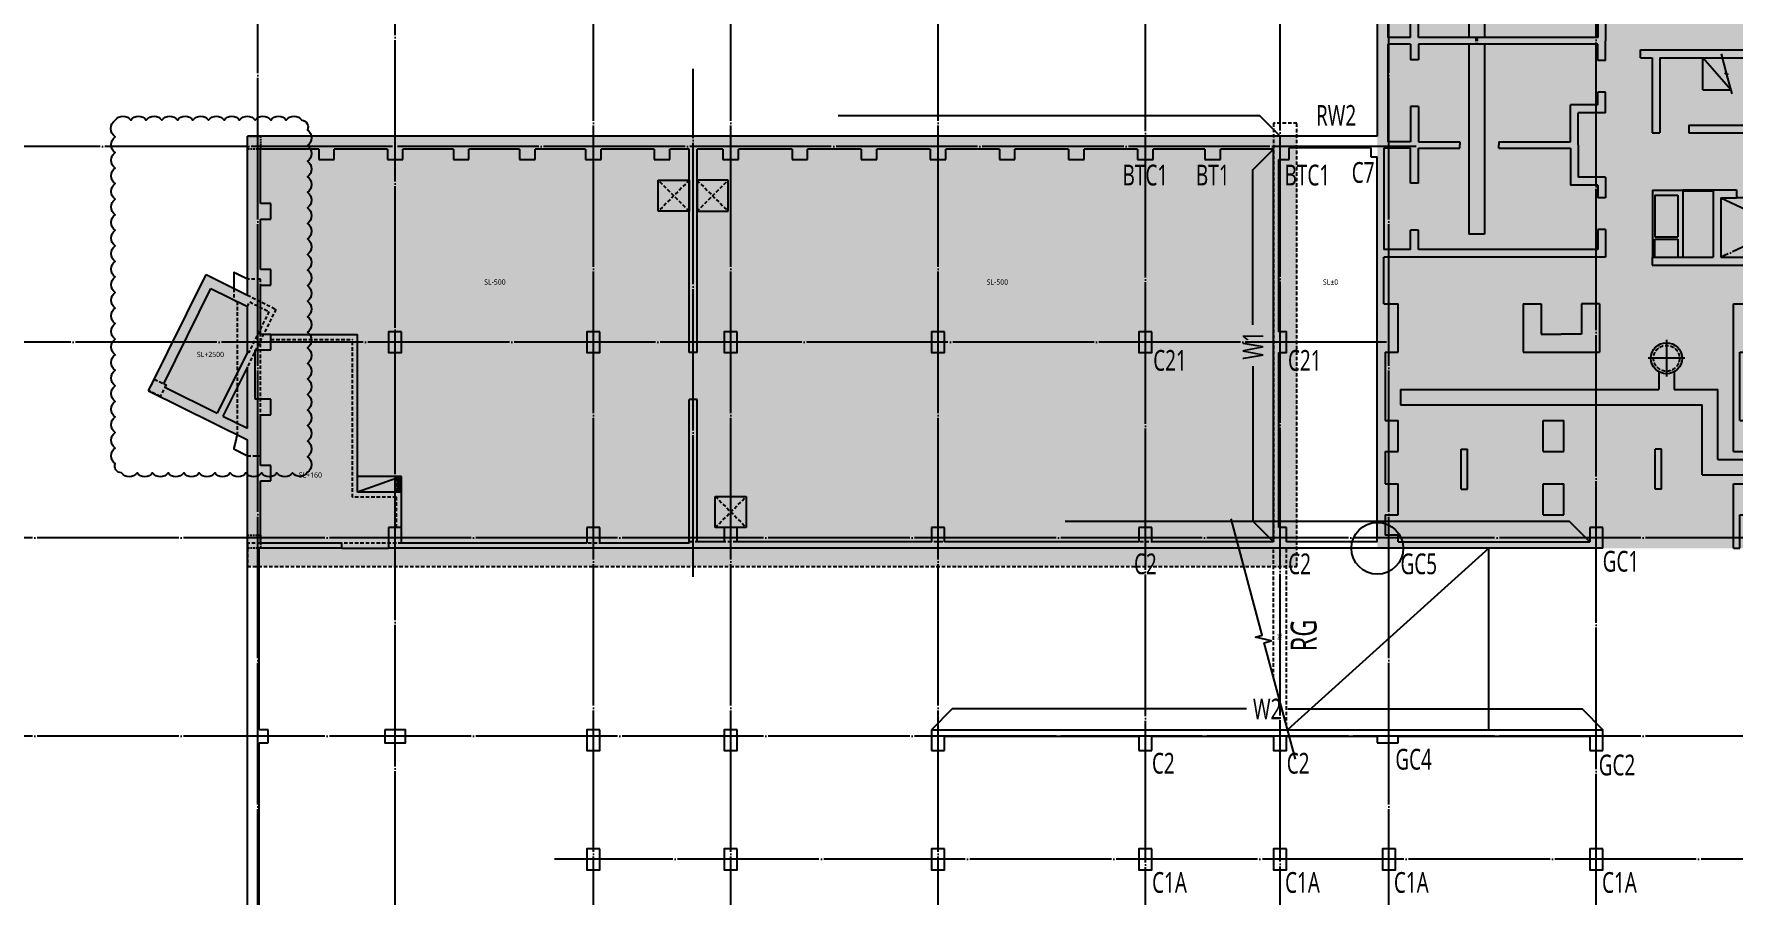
# Model space of a CAD drawing. Header units: millimetres. Extents: x 231380 to 990673, y -319231 to 132826.
# Drawn here: x 773257 to 838818, y 43959 to 77177 of the extents above; entities that cross this region are included whole.
import ezdxf
from ezdxf.enums import TextEntityAlignment as Align

# ---------------------------------------------------------------- set-up
doc = ezdxf.new("R2010")
doc.units = ezdxf.units.MM
doc.header["$LTSCALE"] = 91
for name, pattern in [('XS-지하주차장$0$CEN', [62, 60, -1, 0, -1]), ('XS-지하주차장$0$DDOT', [14, 12, -1, 0, -1]), ('XS-지하주차장$0$HID', [2.3, 1.5, -0.8])]:
    doc.linetypes.add(name, pattern=pattern)
for name, color, linetype in [('252', 252, 'Continuous'), ('254', 254, 'Continuous'), ('LEADER', 7, 'Continuous'), ('NAME-C', 1, 'Continuous'), ('NAME-G', 3, 'Continuous'), ('NAME-W', 2, 'Continuous'), ('XS-지하주차장$0$252', 252, 'Continuous'), ('XS-지하주차장$0$C3', 145, 'Continuous'), ('XS-지하주차장$0$CEN-P', 14, 'XS-지하주차장$0$CEN'), ('XS-지하주차장$0$COL', 2, 'Continuous'), ('XS-지하주차장$0$EL4', 4, 'Continuous'), ('XS-지하주차장$0$EL7', 7, 'Continuous'), ('XS-지하주차장$0$FP-CORE', 8, 'Continuous'), ('XS-지하주차장$0$G', 4, 'XS-지하주차장$0$HID'), ('XS-지하주차장$0$OPEN', 9, 'XS-지하주차장$0$DDOT'), ('XS-지하주차장$0$RAMP', 7, 'Continuous'), ('XS-지하주차장$0$STEEL', 9, 'Continuous'), ('XS-지하주차장$0$W1', 2, 'Continuous'), ('XS-지하주차장$0$W2', 9, 'Continuous'), ('XS-지하주차장$0$기초꺽임', 4, 'XS-지하주차장$0$HID'), ('XS-지하주차장$0$집수정', 21, 'Continuous'), ('XS-지하주차장$0$집수정-주동', 21, 'Continuous'), ('XS-지하주차장$0$트렌치-주동', 21, 'Continuous')]:
    doc.layers.add(name, color=color, linetype=linetype)
for name, color, linetype, plot in [('XS-지하주차장$0$220126', 20, 'Continuous', False), ('XS-지하주차장$0$B-TEXT', 7, 'Continuous', False), ('XS-지하주차장$0$DEF', 181, 'XS-지하주차장$0$HID', False), ('XS-지하주차장$0$DEFPOINT', 144, 'Continuous', False), ('XS-지하주차장$0$POINT', 165, 'Continuous', False)]:
    doc.layers.add(name, color=color, linetype=linetype, plot=plot)
doc.styles.add('XS-지하주차장$0$맑은 고딕', font='malgun.ttf')
doc.styles.add('XS-지하주차장$0$맑은고딕', font='malgun.ttf')
doc.styles.add('맑은 고딕', font='malgun.ttf')
doc.styles.add('맑은고딕', font='malgun.ttf')

# ---------------------------------------------------------------- blocks, each defined once
blk = doc.blocks.new('XS-지하주차장$0$집수정-주동')
at = {"layer": 'XS-지하주차장$0$집수정-주동'}
for p, q in [((0, 707), (0, -707)), ((707, 0), (-707, 0))]:
    blk.add_line(p, q, dxfattribs=at)
blk.add_circle((0, 0), 600, dxfattribs=at)
at = {"layer": 'XS-지하주차장$0$집수정-주동', "linetype": 'XS-지하주차장$0$HID'}
blk.add_circle((0, 0), 500, dxfattribs=at)
blk = doc.blocks.new('XS-지하주차장$0$B2-1')
at = {"layer": 'XS-지하주차장$0$EL7'}
for p, q in [((23735, 17670), (23735, 16000)), ((26535, 17675), (26535, 16485)), ((26535, 15165), (26535, 13975))]:
    blk.add_line(p, q, dxfattribs=at)
at = {"layer": 'XS-지하주차장$0$FP-CORE'}
for p, q in [((22368, 13755), (21135, 12680)), ((22368, 12680), (22368, 13755)), ((22368, 12680), (21135, 12680))]:
    blk.add_line(p, q, dxfattribs=at)
blk.add_lwpolyline([(20979, 13383), (21727, 13584), (21739, 13540), (21764, 13640), (21775, 13596), (22524, 13797)], dxfattribs=at)
at = {"layer": 'XS-지하주차장$0$OPEN'}
for p, q in [((23735, 18275), (21135, 15875)), ((23735, 15875), (21135, 18275)), ((26535, 13375), (28835, 18275)), ((26535, 18275), (28835, 13375))]:
    blk.add_line(p, q, dxfattribs=at)
at = {"layer": 'XS-지하주차장$0$STEEL'}
for p, q in [((26235, 11910), (26235, 13075)), ((26265, 11910), (26265, 13075)), ((26265, 11910), (26235, 11910))]:
    blk.add_line(p, q, dxfattribs=at)
at = {"layer": 'XS-지하주차장$0$W1'}
for p, q in [((33060, 27800), (28935, 27800)), ((33260, 27800), (33860, 27800)), ((33860, 27800), (33860, 27500)), ((35130, 27800), (35130, 27000)), ((35130, 27800), (40060, 27800)), ((40060, 27800), (40060, 27500)), ((30635, 27500), (28935, 27500)), ((30635, 27500), (30635, 27000)), ((32495, 27000), (30635, 27000)), ((32495, 27500), (32495, 27000)), ((32495, 27500), (33860, 27500)), ((36330, 27000), (35130, 27000)), ((36330, 27500), (37575, 27500)), ((36330, 27500), (36330, 27000)), ((37575, 27500), (37575, 27000)), ((38775, 27000), (37575, 27000)), ((38775, 27500), (38775, 27000)), ((38775, 27500), (40060, 27500)), ((37775, 24570), (36240, 24570)), ((36240, 24570), (36240, 24320)), ((37775, 24320), (36240, 24320)), ((37775, 24570), (37775, 24320)), ((30635, 22175), (30635, 21475)), ((30635, 22175), (32495, 22175)), ((32495, 22175), (32495, 19225)), ((30635, 21475), (31795, 21475)), ((31795, 21475), (31795, 20700)), ((31795, 19925), (31795, 20700)), ((30635, 19225), (30635, 19925)), ((30635, 19925), (31795, 19925)), ((18935, 19575), (22735, 19575)), ((18935, 10415), (18935, 19575)), ((30635, 19225), (32495, 19225)), ((24035, 17670), (24035, 18675)), ((26235, 18575), (28845, 18575)), ((26235, 17675), (26235, 18575)), ((19335, 18275), (20835, 18275)), ((19335, 10015), (19335, 18275)), ((20835, 10275), (20835, 18275)), ((21135, 15875), (21135, 18275)), ((21135, 18275), (23735, 18275)), ((23735, 17670), (23735, 18275)), ((26535, 18275), (28835, 18275)), ((26535, 17675), (26535, 18275)), ((28835, 13375), (28835, 18275)), ((29135, 10725), (29135, 18275)), ((23735, 17670), (24035, 17670)), ((26235, 17675), (26535, 17675)), ((37775, 17080), (36240, 17080)), ((36240, 16830), (36240, 17080)), ((37775, 16830), (37775, 17080)), ((26235, 15165), (26235, 16485)), ((26235, 16485), (26535, 16485)), ((26535, 15165), (26535, 16485)), ((37775, 16830), (36240, 16830)), ((21135, 15875), (23735, 15875)), ((23735, 15875), (23735, 16000)), ((24035, 16000), (23735, 16000)), ((24035, 12135), (24035, 16000)), ((24035, 15575), (24035, 16000)), ((21135, 11025), (21135, 15575)), ((21135, 15575), (23735, 15575)), ((23735, 12135), (23735, 15575)), ((26235, 15165), (26535, 15165)), ((32495, 14660), (30635, 14660)), ((30635, 13860), (30635, 14660)), ((32495, 14110), (32495, 14660)), ((35130, 14110), (35130, 14660)), ((36330, 14660), (35130, 14660)), ((36330, 13860), (36330, 14660)), ((37575, 13860), (37575, 14660)), ((38775, 14660), (37575, 14660)), ((38775, 14110), (38775, 14660)), ((26235, 13075), (26235, 13975)), ((26235, 13975), (26535, 13975)), ((26535, 13375), (26535, 13975)), ((36330, 13860), (30635, 13860)), ((35130, 14110), (32495, 14110)), ((40060, 13860), (37575, 13860)), ((40060, 14110), (38775, 14110)), ((40060, 13860), (40060, 14110)), ((7250, 13475), (0, 13475)), ((0, 13475), (0, 0)), ((7250, 13475), (7250, 10415)), ((26535, 13375), (28835, 13375)), ((400, 13075), (400, 10575)), ((4850, 13075), (400, 13075)), ((4850, 11685), (4850, 13075)), ((6850, 13075), (5150, 13075)), ((5150, 13075), (5150, 11685)), ((6850, 13075), (6850, 10015)), ((26235, 13075), (28835, 13075)), ((28835, 10725), (28835, 13075)), ((23735, 12135), (24035, 12135)), ((5150, 11685), (4850, 11685)), ((5840, 10575), (400, 10575)), ((5840, 10575), (5840, 10275)), ((21135, 11025), (24035, 11025)), ((21135, 10275), (21135, 10725)), ((21135, 10725), (24035, 10725)), ((24035, 10725), (24035, 11025)), ((28835, 10725), (29135, 10725)), ((37775, 11090), (36240, 11090)), ((36240, 11090), (36240, 10840)), ((37775, 10840), (36240, 10840)), ((37775, 11090), (37775, 10840)), ((5840, 10275), (400, 10275)), ((400, 10275), (400, 8925)), ((19335, 10015), (6850, 10015)), ((18935, 10415), (7250, 10415)), ((21135, 10275), (20835, 10275)), ((400, 8925), (1115, 8925)), ((400, 8625), (1115, 8625)), ((400, 8625), (400, 4630)), ((1115, 8625), (1115, 8925)), ((2325, 8625), (2325, 8925)), ((2325, 8925), (3125, 8925)), ((2325, 8625), (3125, 8625)), ((3125, 8925), (3125, 8625)), ((4345, 8925), (4345, 8625)), ((4345, 8925), (5675, 8925)), ((4345, 8625), (5375, 8625)), ((5375, 8625), (5375, 7205)), ((5675, 8925), (5675, 7505)), ((8455, 8925), (7125, 8925)), ((7125, 8925), (7125, 7505)), ((8455, 8625), (7425, 8625)), ((7425, 8625), (7425, 7205)), ((8455, 8925), (8455, 8625)), ((9675, 8925), (9675, 8625)), ((10475, 8925), (9675, 8925)), ((10475, 8625), (9675, 8625)), ((10475, 8625), (10475, 8925)), ((11685, 8625), (11685, 8925)), ((12440, 8925), (11685, 8925)), ((12290, 8625), (11685, 8625)), ((12290, 4630), (12290, 8625)), ((13205, 8925), (12440, 8925)), ((12540, 8625), (12540, 1705)), ((13205, 8625), (12540, 8625)), ((13205, 8925), (13205, 8625)), ((15215, 8925), (14425, 8925)), ((14425, 8925), (14425, 8625)), ((14915, 8625), (14425, 8625)), ((14915, 8625), (14915, 7575)), ((15215, 8925), (15215, 7875)), ((17705, 8925), (18495, 8925)), ((17705, 8925), (17705, 7875)), ((18005, 8625), (18495, 8625)), ((18005, 8625), (18005, 7575)), ((18495, 8925), (18495, 8625)), ((19715, 8925), (20480, 8925)), ((19715, 8925), (19715, 8625)), ((19715, 8625), (20355, 8625)), ((20355, 8625), (20355, 1705)), ((21245, 8925), (20480, 8925)), ((20605, 8625), (20605, 1705)), ((21245, 8625), (20605, 8625)), ((21245, 8925), (21245, 8625)), ((23255, 8925), (22465, 8925)), ((22465, 8925), (22465, 8625)), ((22955, 8625), (22465, 8625)), ((22955, 8625), (22955, 7575)), ((23255, 8925), (23255, 7875)), ((25745, 8925), (26535, 8925)), ((25745, 8925), (25745, 7875)), ((26045, 8625), (26535, 8625)), ((26045, 8625), (26045, 7575)), ((26535, 8925), (26535, 8625)), ((27755, 8925), (28535, 8925)), ((27755, 8925), (27755, 8625)), ((27755, 8625), (28535, 8625)), ((28535, 8925), (28835, 8925)), ((28535, 8625), (28535, 1705)), ((28835, 8925), (28835, 370)), ((30635, 8695), (30635, 7995)), ((30635, 8695), (32495, 8695)), ((32495, 5745), (32495, 8695)), ((2930, 7925), (2930, 7295)), ((2930, 7925), (3180, 7925)), ((3180, 7925), (3180, 7295)), ((9620, 7925), (9620, 7295)), ((9870, 7925), (9620, 7925)), ((9870, 7925), (9870, 7295)), ((16460, 7875), (15215, 7875)), ((16460, 7875), (17705, 7875)), ((24500, 7875), (23255, 7875)), ((24500, 7875), (25745, 7875)), ((30635, 7995), (31795, 7995)), ((31795, 7995), (31795, 7220)), ((2930, 7295), (3180, 7295)), ((5675, 7505), (6400, 7505)), ((7125, 7505), (6400, 7505)), ((9870, 7295), (9620, 7295)), ((16335, 7575), (14915, 7575)), ((16335, 4805), (16335, 7575)), ((16585, 4805), (16585, 7575)), ((16585, 7575), (18005, 7575)), ((24375, 7575), (22955, 7575)), ((24375, 4805), (24375, 7575)), ((24625, 4805), (24625, 7575)), ((24625, 7575), (26045, 7575)), ((31795, 6445), (31795, 7220)), ((35130, 6520), (35130, 7320)), ((36330, 7320), (35130, 7320)), ((36330, 6520), (36330, 7320)), ((37575, 6520), (37575, 7320)), ((38775, 7320), (37575, 7320)), ((38775, 6520), (38775, 7320)), ((5375, 7205), (6275, 7205)), ((6275, 1585), (6275, 7205)), ((6525, 1585), (6525, 7205)), ((7425, 7205), (6525, 7205)), ((30635, 5745), (30635, 6445)), ((30635, 6445), (31795, 6445)), ((36330, 6520), (35130, 6520)), ((38775, 6520), (37575, 6520)), ((30635, 5745), (32495, 5745)), ((400, 4630), (3180, 4630)), ((3180, 4380), (3180, 4630)), ((12290, 4630), (9620, 4630)), ((9620, 4380), (9620, 4630)), ((16335, 4805), (16460, 4805)), ((16585, 4805), (16460, 4805)), ((24375, 4805), (24500, 4805)), ((24625, 4805), (24500, 4805)), ((400, 4380), (3180, 4380)), ((400, 4380), (400, 1585)), ((12290, 4380), (9620, 4380)), ((12290, 1585), (12290, 4380)), ((2930, 2285), (2930, 3520)), ((2930, 3520), (3180, 3520)), ((3180, 2285), (3180, 3520)), ((9620, 2285), (9620, 3520)), ((9870, 3520), (9620, 3520)), ((9870, 2285), (9870, 3520)), ((16335, 1705), (16335, 3305)), ((16335, 3305), (16460, 3305)), ((16585, 3305), (16460, 3305)), ((16585, 1705), (16585, 3305)), ((24375, 1705), (24375, 3305)), ((24375, 3305), (24500, 3305)), ((24625, 3305), (24500, 3305)), ((24625, 1705), (24625, 3305)), ((37775, 3600), (36240, 3600)), ((36240, 3350), (36240, 3600)), ((37775, 3350), (36240, 3350)), ((37775, 3350), (37775, 3600)), ((2930, 2285), (3180, 2285)), ((9870, 2285), (9620, 2285)), ((400, 1585), (1600, 1585)), ((1600, 1285), (1600, 1585)), ((2910, 1585), (3310, 1585)), ((2910, 1285), (2910, 1585)), ((3310, 1285), (3310, 1585)), ((4920, 1585), (6275, 1585)), ((4920, 1285), (4920, 1585)), ((7880, 1585), (6525, 1585)), ((7880, 1285), (7880, 1585)), ((9890, 1585), (9490, 1585)), ((9490, 1285), (9490, 1585)), ((9890, 1285), (9890, 1585)), ((11200, 1285), (11200, 1585)), ((12290, 1585), (11200, 1585)), ((12540, 1705), (13170, 1705)), ((12540, 1405), (12540, 520)), ((12540, 1405), (13170, 1405)), ((13170, 1705), (13170, 1405)), ((14980, 1705), (16335, 1705)), ((14980, 1705), (14980, 1405)), ((14980, 1405), (16335, 1405)), ((16335, 1405), (16335, 520)), ((17940, 1705), (16585, 1705)), ((17940, 1405), (16585, 1405)), ((16585, 1405), (16585, 520)), ((17940, 1705), (17940, 1405)), ((20355, 1705), (19750, 1705)), ((19750, 1705), (19750, 1405)), ((20355, 1405), (19750, 1405)), ((20355, 1405), (20355, 520)), ((20605, 1705), (21210, 1705)), ((20605, 1405), (20605, 520)), ((20605, 1405), (21210, 1405)), ((21210, 1705), (21210, 1405)), ((23020, 1705), (24375, 1705)), ((23020, 1705), (23020, 1405)), ((23020, 1405), (24375, 1405)), ((24375, 1405), (24375, 520)), ((25980, 1705), (24625, 1705)), ((25980, 1405), (24625, 1405)), ((24625, 1405), (24625, 370)), ((25980, 1705), (25980, 1405)), ((28535, 1705), (27790, 1705)), ((27790, 1705), (27790, 1405)), ((28535, 1405), (27790, 1405)), ((28535, 1405), (28535, 370)), ((400, 1285), (1600, 1285)), ((400, 1285), (400, 400)), ((2910, 1285), (3310, 1285)), ((4920, 1285), (6275, 1285)), ((6275, 1285), (6275, 400)), ((7880, 1285), (6525, 1285)), ((6525, 1285), (6525, 400)), ((9890, 1285), (9490, 1285)), ((12290, 1285), (11200, 1285)), ((12290, 1285), (12290, 520)), ((32495, 920), (30635, 920)), ((30635, 370), (30635, 920)), ((32495, 420), (32495, 920)), ((35130, 420), (35130, 920)), ((36330, 920), (35130, 920)), ((36330, 420), (36330, 920)), ((38775, 920), (37575, 920)), ((37575, 420), (37575, 920)), ((38775, 420), (38775, 920)), ((0, 0), (12540, 0)), ((400, 400), (6275, 400)), ((6525, 400), (12140, 400)), ((12140, 520), (12140, 400)), ((12140, 520), (12290, 520)), ((12540, 520), (16335, 520)), ((12540, 120), (12540, 0)), ((12540, 120), (24160, 120)), ((16585, 520), (20355, 520)), ((20605, 520), (24375, 520)), ((24625, 370), (28535, 370)), ((39810, 120), (24960, 120)), ((30635, 370), (28835, 370)), ((32495, 420), (35130, 420)), ((36330, 420), (37575, 420)), ((38775, 420), (39560, 420))]:
    blk.add_line(p, q, dxfattribs=at)
for points in [[(36330, 20300), (35130, 20300), (35130, 21100), (36330, 21100)], [(38775, 20300), (37575, 20300), (37575, 21100), (38775, 21100)]]:
    blk.add_lwpolyline(points, close=True, dxfattribs=at)
at = {"layer": 'XS-지하주차장$0$W2'}
for p, q in [((26250, 11910), (28835, 11910)), ((26250, 10740), (26250, 11910)), ((26440, 11720), (28040, 11720)), ((26440, 10830), (26440, 11720)), ((28040, 10830), (28040, 11720)), ((28130, 11720), (28835, 11720)), ((28130, 10830), (28130, 11720)), ((26250, 10740), (28835, 10740)), ((26440, 10830), (28040, 10830)), ((28835, 10830), (28130, 10830))]:
    blk.add_line(p, q, dxfattribs=at)
at = {"layer": 'XS-지하주차장$0$트렌치-주동'}
for p, q in [((33930, 15260), (33930, 23720)), ((34530, 23720), (33930, 23720)), ((34530, 15860), (34530, 23720)), ((19485, 18125), (20835, 18125)), ((19485, 4250), (19485, 18125)), ((37230, 15860), (34530, 15860)), ((37230, 12660), (37230, 15860)), ((36630, 15260), (33930, 15260)), ((36630, 13260), (36630, 15260)), ((33930, 11578), (33930, 13260)), ((36630, 13260), (33930, 13260)), ((34530, 1020), (34530, 12660)), ((37230, 12660), (34530, 12660)), ((33250, 11578), (33930, 11578)), ((33250, 10978), (33930, 10978)), ((33930, 1020), (33930, 10978)), ((19335, 4250), (19335, 10015)), ((14150, 4930), (14150, 4250)), ((14750, 4930), (14750, 4250)), ((1000, 4250), (6275, 4250)), ((1000, 3650), (1000, 4250)), ((6525, 4250), (12290, 4250)), ((12540, 4250), (14150, 4250)), ((14750, 4250), (19335, 4250)), ((19485, 4250), (20355, 4250)), ((20605, 4250), (27935, 4250)), ((27935, 4250), (27935, 3650)), ((1000, 3650), (6275, 3650)), ((6525, 3650), (12290, 3650)), ((12540, 3650), (20355, 3650)), ((20605, 3650), (27935, 3650)), ((33930, 1020), (34530, 1020))]:
    blk.add_line(p, q, dxfattribs=at)
at = {"layer": 'XS-지하주차장$0$트렌치-주동', "linetype": 'XS-지하주차장$0$HID'}
for p, q in [((6275, 3975), (6525, 3975)), ((12290, 3975), (12540, 3975)), ((20355, 3975), (20605, 3975)), ((6275, 3925), (6525, 3925)), ((12290, 3925), (12540, 3925)), ((20355, 3925), (20605, 3925))]:
    blk.add_line(p, q, dxfattribs=at)
at = {"layer": 'XS-지하주차장$0$집수정-주동', "rotation": 90}
blk.add_blockref('XS-지하주차장$0$집수정-주동', (32730, 11278), dxfattribs=at)
at = {"layer": 'XS-지하주차장$0$집수정-주동'}
blk.add_blockref('XS-지하주차장$0$집수정-주동', (14450, 5450), dxfattribs=at)
blk = doc.blocks.new('XS-지하주차장$0$집수정-1.2x1.2')
at = {"layer": 'XS-지하주차장$0$집수정'}
for p, q in [((0, 0), (0, 1200)), ((0, 1200), (1200, 1200)), ((1200, 1200), (1200, 0)), ((1200, 0), (0, 0))]:
    blk.add_line(p, q, dxfattribs=at)
at = {"layer": 'XS-지하주차장$0$집수정', "linetype": 'XS-지하주차장$0$HID'}
for p, q in [((0, 0), (1200, 1200)), ((0, 1200), (1200, 0))]:
    blk.add_line(p, q, dxfattribs=at)

msp = doc.modelspace()

# ---------------------------------------------------------------- hatches: boundary and pattern name
at = {"layer": '252'}
h = msp.add_hatch(color=256, dxfattribs=at)
h.dxf.hatch_style = 1
h.paths.add_polyline_path([(852772.6, 57335.8), (852772.6, 66760.8), (843547.6, 66760.8), (843547.6, 78460.8), (835387.6, 78460.8), (835387.6, 90145.8), (838447.6, 90145.8), (838447.6, 97395.8), (824972.6, 97395.8), (824972.6, 84855.8), (825092.6, 84855.8), (825092.6, 57335.8)])
at = {"layer": '254'}
h = msp.add_hatch(color=256, dxfattribs=at)
h.dxf.hatch_style = 1
h.paths.add_polyline_path([(821992.6, 56635.8), (781492.6, 56635.8), (781492.6, 61522.4), (777682.4, 63415.4), (779907.1, 67893.2), (781492.6, 67105.5), (781492.6, 73235.8), (821992.6, 73235.8)])
at = {"layer": 'XS-지하주차장$0$252'}
h = msp.add_hatch(color=256, dxfattribs=at)
h.dxf.hatch_style = 1
h.paths.add_polyline_path([(785742.6, 59505.8), (785742.6, 65585.8), (782392.6, 65585.8), (782392.6, 65385.8), (785542.6, 65385.8), (785542.6, 59305.8), (787242.6, 59305.8), (787242.6, 58135.8), (787442.6, 58135.8), (787442.6, 59505.8)])

# ---------------------------------------------------------------- linework, layer by layer
at = {"layer": 'LEADER'}
for points in [[(804292.6, 74035.8), (820542.6, 74035.8), (821342.6, 73235.8)], [(820292.6, 65960.8), (820292.6, 71935.8), (821092.6, 72735.8)], [(820292.6, 64360.8), (820292.6, 58385.8), (821092.6, 57585.8)], [(813049, 58385.8), (832492.6, 58385.8), (833292.6, 57585.8)], [(820042.6, 51135.8), (808692.6, 51135.8), (807892.6, 50335.8)], [(821642.6, 51135.8), (832992.6, 51135.8), (833792.6, 50335.8)]]:
    msp.add_lwpolyline(points, dxfattribs=at)
at = {"layer": 'XS-지하주차장$0$220126'}
msp.add_lwpolyline([(776391.7, 73851.6, -0.5205671), (776991.7, 73851.6, -0.5205671), (777591.7, 73851.6, -0.5205671), (778191.7, 73851.6, -0.5205671), (778791.7, 73851.6, -0.5205671), (779391.7, 73851.6, -0.5205671), (779991.7, 73851.6, -0.5205671), (780591.7, 73851.6, -0.5205671), (781191.7, 73851.6, -0.5205671), (781791.7, 73851.6, -0.5205671), (782391.7, 73851.6, -0.5205671), (782991.7, 73851.6, -0.5205671), (783591.7, 73851.6, -0.5205671), (783809.7, 73469.7, -0.5205671), (783809.7, 72869.7, -0.5205671), (783809.7, 72269.7, -0.5205671), (783809.7, 71669.7, -0.5205671), (783809.7, 71069.7, -0.5205671), (783809.7, 70469.7, -0.5205671), (783809.7, 69869.7, -0.5205671), (783809.7, 69269.7, -0.5205671), (783809.7, 68669.7, -0.5205671), (783809.7, 68069.7, -0.5205671), (783809.7, 67469.7, -0.5205671), (783809.7, 66869.7, -0.5205671), (783809.7, 66269.7, -0.5205671), (783809.7, 65669.7, -0.5205671), (783809.7, 65069.7, -0.5205671), (783809.7, 64469.7, -0.5205671), (783809.7, 63869.7, -0.5205671), (783809.7, 63269.7, -0.5205671), (783809.7, 62669.7, -0.5205671), (783809.7, 62069.7, -0.5205671), (783809.7, 61469.7, -0.5205671), (783809.7, 60869.7, -0.5205671), (783809.7, 60269.7, -0.5205671), (783233.6, 60245.8, -0.5205671), (782633.6, 60245.8, -0.5205671), (782033.6, 60245.8, -0.5205671), (781433.6, 60245.8, -0.5205671), (780833.6, 60245.8, -0.5205671), (780233.6, 60245.8, -0.5205671), (779633.6, 60245.8, -0.5205671), (779033.6, 60245.8, -0.5205671), (778433.6, 60245.8, -0.5205671), (777833.6, 60245.8, -0.5205671), (777233.6, 60245.8, -0.5205671), (776633.6, 60245.8, -0.5205671), (776391.7, 60603.9, -0.5205671), (776391.7, 61203.9, -0.5205671), (776391.7, 61803.9, -0.5205671), (776391.7, 62403.9, -0.5205671), (776391.7, 63003.9, -0.5205671), (776391.7, 63603.9, -0.5205671), (776391.7, 64203.9, -0.5205671), (776391.7, 64803.9, -0.5205671), (776391.7, 65403.9, -0.5205671), (776391.7, 66003.9, -0.5205671), (776391.7, 66603.9, -0.5205671), (776391.7, 67203.9, -0.5205671), (776391.7, 67803.9, -0.5205671), (776391.7, 68403.9, -0.5205671), (776391.7, 69003.9, -0.5205671), (776391.7, 69603.9, -0.5205671), (776391.7, 70203.9, -0.5205671), (776391.7, 70803.9, -0.5205671), (776391.7, 71403.9, -0.5205671), (776391.7, 72003.9, -0.5205671), (776391.7, 72603.9, -0.5205671), (776391.7, 73203.9, -0.5205671)], format="xyb", close=True, dxfattribs=at)
at = {"layer": 'XS-지하주차장$0$252'}
msp.add_solid([(787242.6, 60105.8), (787442.6, 60105.8), (787242.6, 59505.8), (787442.6, 59505.8)], dxfattribs=at)
at = {"layer": 'XS-지하주차장$0$C3', "linetype": 'XS-지하주차장$0$HID', "ltscale": 0.5}
for points in [[(781492.6, 73235.8), (781992.6, 73235.8), (781992.6, 72735.8), (781492.6, 72735.8)], [(781492.6, 57835.8), (781992.6, 57835.8), (781992.6, 57335.8), (781492.6, 57335.8)]]:
    msp.add_lwpolyline(points, close=True, dxfattribs=at)
at = {"layer": 'XS-지하주차장$0$CEN-P'}
for p, q in [((781892.6, -76674.2), (781892.6, 118325.8)), ((787192.6, -7504.2), (787192.6, 118325.8)), ((794842.6, 485.8), (794842.6, 118325.8)), ((800142.6, 485.8), (800142.6, 118325.8)), ((808142.6, 485.8), (808142.6, 118325.8)), ((816142.6, -39414.2), (816142.6, 118325.8)), ((821342.6, 17035.8), (821342.6, 118325.8)), ((825542.6, -76674.2), (825542.6, 118325.8)), ((833542.6, 37535.8), (833542.6, 118325.8)), ((798692.6, 56235.8), (798692.6, 75835.8)), ((826592.6, 72835.8), (746692.6, 72835.8)), ((825452.6, 65285.8), (746692.6, 65285.8)), ((970672.6, 57735.8), (746692.6, 57735.8)), ((970672.6, 50085.8), (746692.6, 50085.8)), ((843042.6, 45335.8), (793342.6, 45335.8))]:
    msp.add_line(p, q, dxfattribs=at)
at = {"layer": 'XS-지하주차장$0$COL'}
for p, q in [((781492.6, 67105.5), (781492.6, 73235.8)), ((825092.6, 73235.8), (781492.6, 73235.8)), ((824842.6, 72785.8), (821692.6, 72785.8)), ((821692.6, 72335.8), (821692.6, 72785.8)), ((824842.6, 72785.8), (824842.6, 72435.8)), ((784242.6, 72735.8), (781992.6, 72735.8)), ((781992.6, 70635.8), (781992.6, 72735.8)), ((784242.6, 72735.8), (784242.6, 72335.8)), ((784242.6, 72335.8), (784842.6, 72335.8)), ((786892.6, 72735.8), (784842.6, 72735.8)), ((784842.6, 72335.8), (784842.6, 72735.8)), ((786892.6, 72735.8), (786892.6, 72335.8)), ((786892.6, 72335.8), (787492.6, 72335.8)), ((789442.6, 72735.8), (787492.6, 72735.8)), ((787492.6, 72335.8), (787492.6, 72735.8)), ((789442.6, 72735.8), (789442.6, 72335.8)), ((789442.6, 72335.8), (790042.6, 72335.8)), ((791992.6, 72735.8), (790042.6, 72735.8)), ((790042.6, 72335.8), (790042.6, 72735.8)), ((791992.6, 72735.8), (791992.6, 72335.8)), ((791992.6, 72335.8), (792592.6, 72335.8)), ((794542.6, 72735.8), (792592.6, 72735.8)), ((792592.6, 72335.8), (792592.6, 72735.8)), ((794542.6, 72735.8), (794542.6, 72335.8)), ((794542.6, 72335.8), (795142.6, 72335.8)), ((797192.6, 72735.8), (795142.6, 72735.8)), ((795142.6, 72335.8), (795142.6, 72735.8)), ((797192.6, 72735.8), (797192.6, 72335.8)), ((797192.6, 72335.8), (797792.6, 72335.8)), ((798542.6, 72735.8), (797792.6, 72735.8)), ((797792.6, 72335.8), (797792.6, 72735.8)), ((798542.6, 64885.8), (798542.6, 72735.8)), ((799842.6, 72735.8), (798842.6, 72735.8)), ((798842.6, 64885.8), (798842.6, 72735.8)), ((799842.6, 72735.8), (799842.6, 72335.8)), ((799842.6, 72335.8), (800442.6, 72335.8)), ((802507.6, 72735.8), (800442.6, 72735.8)), ((800442.6, 72335.8), (800442.6, 72735.8)), ((802507.6, 72735.8), (802507.6, 72335.8)), ((802507.6, 72335.8), (803107.6, 72335.8)), ((805177.6, 72735.8), (803107.6, 72735.8)), ((803107.6, 72335.8), (803107.6, 72735.8)), ((805177.6, 72735.8), (805177.6, 72335.8)), ((805177.6, 72335.8), (805777.6, 72335.8)), ((807842.6, 72735.8), (805777.6, 72735.8)), ((805777.6, 72335.8), (805777.6, 72735.8)), ((807842.6, 72735.8), (807842.6, 72335.8)), ((807842.6, 72335.8), (808442.6, 72335.8)), ((810507.6, 72735.8), (808442.6, 72735.8)), ((808442.6, 72335.8), (808442.6, 72735.8)), ((810507.6, 72735.8), (810507.6, 72335.8)), ((810507.6, 72335.8), (811107.6, 72335.8)), ((813177.6, 72735.8), (811107.6, 72735.8)), ((811107.6, 72335.8), (811107.6, 72735.8)), ((813177.6, 72735.8), (813177.6, 72335.8)), ((813177.6, 72335.8), (813777.6, 72335.8)), ((815842.6, 72735.8), (813777.6, 72735.8)), ((813777.6, 72335.8), (813777.6, 72735.8)), ((815842.6, 72735.8), (815842.6, 72335.8)), ((815842.6, 72335.8), (816442.6, 72335.8)), ((818442.6, 72735.8), (816442.6, 72735.8)), ((816442.6, 72335.8), (816442.6, 72735.8)), ((818442.6, 72735.8), (818442.6, 72335.8)), ((818442.6, 72335.8), (819042.6, 72335.8)), ((821092.6, 72735.8), (819042.6, 72735.8)), ((819042.6, 72335.8), (819042.6, 72735.8)), ((821092.6, 57585.8), (821092.6, 72735.8)), ((821292.6, 65685.8), (821292.6, 72335.8)), ((821292.6, 72335.8), (821692.6, 72335.8)), ((824842.6, 72435.8), (825092.6, 72435.8)), ((782392.6, 70635.8), (781992.6, 70635.8)), ((782392.6, 70035.8), (782392.6, 70635.8)), ((781992.6, 68085.8), (781992.6, 70035.8)), ((781992.6, 70035.8), (782392.6, 70035.8)), ((782392.6, 68085.8), (781992.6, 68085.8)), ((782392.6, 67485.8), (782392.6, 68085.8)), ((781992.6, 65585.8), (781992.6, 67485.8)), ((781992.6, 67485.8), (782392.6, 67485.8)), ((781492.6, 64903.9), (781492.6, 66658.8)), ((782392.6, 65585.8), (781992.6, 65585.8)), ((782392.6, 64985.8), (782392.6, 65585.8)), ((781792.6, 63085.8), (781792.6, 64985.8)), ((781792.6, 64985.8), (782392.6, 64985.8)), ((781492.6, 61969.1), (781492.6, 64342)), ((798842.6, 64885.8), (798542.6, 64885.8)), ((821292.6, 58135.8), (821292.6, 64885.8)), ((782392.6, 63085.8), (781792.6, 63085.8)), ((782392.6, 62485.8), (782392.6, 63085.8)), ((798542.6, 57535.8), (798542.6, 63075.8)), ((798842.6, 63075.8), (798542.6, 63075.8)), ((798842.6, 57585.8), (798842.6, 63075.8)), ((781992.6, 60535.8), (781992.6, 62485.8)), ((781992.6, 62485.8), (782392.6, 62485.8)), ((781492.6, 3985.8), (781492.6, 61522.4)), ((782392.6, 60535.8), (781992.6, 60535.8)), ((782392.6, 59935.8), (782392.6, 60535.8)), ((781992.6, 57535.8), (781992.6, 59935.8)), ((781992.6, 59935.8), (782392.6, 59935.8)), ((787442.6, 58135.8), (786942.6, 58135.8)), ((786942.6, 58135.8), (786942.6, 57335.8)), ((787442.6, 57535.8), (787442.6, 58135.8)), ((795092.6, 58135.8), (794592.6, 58135.8)), ((794592.6, 58135.8), (794592.6, 57535.8)), ((795092.6, 57535.8), (795092.6, 58135.8)), ((800392.6, 58135.8), (799892.6, 58135.8)), ((799892.6, 58135.8), (799892.6, 57585.8)), ((800392.6, 57585.8), (800392.6, 58135.8)), ((808392.6, 58135.8), (807892.6, 58135.8)), ((807892.6, 58135.8), (807892.6, 57585.8)), ((808392.6, 57585.8), (808392.6, 58135.8)), ((816392.6, 58135.8), (815892.6, 58135.8)), ((815892.6, 58135.8), (815892.6, 57585.8)), ((816392.6, 57585.8), (816392.6, 58135.8)), ((821592.6, 58135.8), (821292.6, 58135.8)), ((821592.6, 57585.8), (821592.6, 58135.8)), ((825892.6, 57835.8), (825392.6, 57835.8)), ((825892.6, 57585.8), (825892.6, 57835.8)), ((833792.6, 58135.8), (833292.6, 58135.8)), ((833292.6, 58135.8), (833292.6, 57585.8)), ((833792.6, 57335.8), (833792.6, 58135.8)), ((781942.6, 50335.8), (781942.6, 57335.8)), ((785132.6, 57335.8), (781942.6, 57335.8)), ((785132.6, 57535.8), (781992.6, 57535.8)), ((785132.6, 57335.8), (785132.6, 57535.8)), ((833792.6, 57335.8), (786942.6, 57335.8)), ((794592.6, 57535.8), (787442.6, 57535.8)), ((798542.6, 57535.8), (795092.6, 57535.8)), ((799892.6, 57585.8), (798842.6, 57585.8)), ((807892.6, 57585.8), (800392.6, 57585.8)), ((815892.6, 57585.8), (808392.6, 57585.8)), ((821092.6, 57585.8), (816392.6, 57585.8)), ((825092.6, 57585.8), (821592.6, 57585.8)), ((825892.6, 57585.8), (833292.6, 57585.8)), ((782292.6, 50335.8), (781942.6, 50335.8)), ((781942.6, 42235.8), (781942.6, 49835.8)), ((781942.6, 49835.8), (782292.6, 49835.8)), ((782292.6, 49835.8), (782292.6, 50335.8)), ((807892.6, 50335.8), (807892.6, 49535.8)), ((807892.6, 50335.8), (833792.6, 50335.8)), ((808392.6, 49535.8), (808392.6, 50085.8)), ((808392.6, 50085.8), (815892.6, 50085.8)), ((815892.6, 50085.8), (815892.6, 49535.8)), ((816392.6, 49535.8), (816392.6, 50085.8)), ((816392.6, 50085.8), (821092.6, 50085.8)), ((821592.6, 50085.8), (825092.6, 50085.8)), ((825092.6, 50085.8), (825092.6, 49835.8)), ((825092.6, 49835.8), (825892.6, 49835.8)), ((825892.6, 50085.8), (833292.6, 50085.8)), ((825892.6, 49835.8), (825892.6, 50085.8)), ((833292.6, 50085.8), (833292.6, 49535.8)), ((833792.6, 49535.8), (833792.6, 50335.8)), ((807892.6, 49535.8), (808392.6, 49535.8)), ((815892.6, 49535.8), (816392.6, 49535.8)), ((833292.6, 49535.8), (833792.6, 49535.8))]:
    msp.add_line(p, q, dxfattribs=at)
for points in [[(787442.6, 65685.8), (786942.6, 65685.8), (786942.6, 64885.8), (787442.6, 64885.8)], [(795092.6, 65685.8), (794592.6, 65685.8), (794592.6, 64885.8), (795092.6, 64885.8)], [(800392.6, 65685.8), (799892.6, 65685.8), (799892.6, 64885.8), (800392.6, 64885.8)], [(808392.6, 65685.8), (807892.6, 65685.8), (807892.6, 64885.8), (808392.6, 64885.8)], [(816392.6, 65685.8), (815892.6, 65685.8), (815892.6, 64885.8), (816392.6, 64885.8)], [(786792.6, 50335.8), (786792.6, 49835.8), (787592.6, 49835.8), (787592.6, 50335.8)], [(795092.6, 50335.8), (794592.6, 50335.8), (794592.6, 49535.8), (795092.6, 49535.8)], [(800392.6, 50335.8), (799892.6, 50335.8), (799892.6, 49535.8), (800392.6, 49535.8)], [(795092.6, 45735.8), (794592.6, 45735.8), (794592.6, 44935.8), (795092.6, 44935.8)], [(800392.6, 45735.8), (799892.6, 45735.8), (799892.6, 44935.8), (800392.6, 44935.8)], [(808392.6, 45735.8), (807892.6, 45735.8), (807892.6, 44935.8), (808392.6, 44935.8)], [(816392.6, 45735.8), (815892.6, 45735.8), (815892.6, 44935.8), (816392.6, 44935.8)], [(821592.6, 45735.8), (821092.6, 45735.8), (821092.6, 44935.8), (821592.6, 44935.8)], [(825792.6, 45735.8), (825292.6, 45735.8), (825292.6, 44935.8), (825792.6, 44935.8)], [(833792.6, 45735.8), (833292.6, 45735.8), (833292.6, 44935.8), (833792.6, 44935.8)]]:
    msp.add_lwpolyline(points, close=True, dxfattribs=at)
for points in [[(821292.6, 64885.8), (821592.6, 64885.8), (821592.6, 65685.8), (821292.6, 65685.8)], [(821092.6, 50085.8), (821092.6, 49535.8), (821592.6, 49535.8), (821592.6, 50085.8)]]:
    msp.add_lwpolyline(points, dxfattribs=at)
at = {"layer": 'XS-지하주차장$0$DEF', "linetype": 'XS-지하주차장$0$HID'}
for p, q in [((781492.6, 67105.5), (782593.8, 66558.4)), ((782593.8, 66558.4), (781492.6, 64342)), ((781493.1, 66658.6), (781582.1, 66837.7)), ((782325.7, 66468.3), (781537.3, 64881.4)), ((781582.1, 66837.7), (782325.7, 66468.3)), ((781492.5, 64903.6), (781537.3, 64881.4))]:
    msp.add_line(p, q, dxfattribs=at)
at = {"layer": 'XS-지하주차장$0$DEFPOINT', "linetype": 'XS-지하주차장$0$HID'}
msp.add_lwpolyline([(778352.7, 63640.7), (778130.2, 63192.9), (777682.4, 63415.4), (777904.9, 63863.2)], close=True, dxfattribs=at)
at = {"layer": 'XS-지하주차장$0$EL4'}
for p, q in [((782392.6, 65585.8), (785742.6, 65585.8)), ((785742.6, 59505.8), (785742.6, 65585.8)), ((787442.6, 60105.8), (785742.6, 60105.8)), ((787442.6, 60105.8), (785742.6, 59505.8)), ((787442.6, 58135.8), (787442.6, 60105.8)), ((787442.6, 59505.8), (785742.6, 59505.8)), ((785132.6, 57335.8), (786942.6, 57335.8))]:
    msp.add_line(p, q, dxfattribs=at)
at = {"layer": 'XS-지하주차장$0$EL4', "linetype": 'XS-지하주차장$0$HID'}
for p, q in [((782392.6, 65385.8), (785542.6, 65385.8)), ((785542.6, 59305.8), (785542.6, 65385.8)), ((787242.6, 59505.8), (787242.6, 60105.8)), ((787242.6, 59305.8), (785542.6, 59305.8)), ((787242.6, 58135.8), (787242.6, 59305.8))]:
    msp.add_line(p, q, dxfattribs=at)
at = {"layer": 'XS-지하주차장$0$G'}
for p, q in [((821092.6, 52343), (821092.6, 57335.8)), ((821592.6, 50477), (821592.6, 57335.8))]:
    msp.add_line(p, q, dxfattribs=at)
at = {"layer": 'XS-지하주차장$0$POINT'}
msp.add_circle((825092.6, 57335.8), 1000, dxfattribs=at)
at = {"layer": 'XS-지하주차장$0$RAMP'}
for p, q in [((829392.6, 57335.8), (821630.5, 50335.8)), ((829392.6, 50335.8), (829392.6, 57335.8))]:
    msp.add_line(p, q, dxfattribs=at)
msp.add_lwpolyline([(821935, 49199.4), (820731.5, 53690.9), (820992.3, 53760.8), (820393, 53910.8), (820653.8, 53980.7), (819450.3, 58472.2)], dxfattribs=at)
at = {"layer": 'XS-지하주차장$0$W1'}
for p, q in [((777682.4, 63415.4), (779907.1, 67893.2)), ((779907.1, 67893.2), (781492.6, 67105.5)), ((778263.1, 63685.2), (780087.3, 67357)), ((780087.3, 67357), (781493.1, 66658.6)), ((781492.5, 64903.6), (780323.2, 62550.1)), ((781492.6, 64342), (780547.1, 62438.8)), ((777682.4, 63415.4), (781492.6, 61522.4)), ((778308.2, 63551.2), (780323.2, 62550.1)), ((780547.1, 62438.8), (781492.6, 61969.1))]:
    msp.add_line(p, q, dxfattribs=at)
msp.add_lwpolyline([(778263.1, 63685.2), (778352.7, 63640.7), (778308.2, 63551.2)], dxfattribs=at)
at = {"layer": 'XS-지하주차장$0$기초꺽임'}
for points in [[(781492.6, 57535.8), (781492.6, 56635.8), (821992.6, 56635.8), (821992.6, 73735.8), (821092.6, 73735.8), (821092.6, 57585.8), (798542.6, 57585.8), (798542.6, 57535.8)], [(781092.6, 61721.1), (780967.6, 61169.1), (781492.6, 60908.3), (781992.6, 60908.3), (781992.6, 67719.6), (781492.6, 67719.6), (780967.6, 67980.5), (780967.6, 66919.7), (781092.6, 66857.6)]]:
    msp.add_lwpolyline(points, close=True, dxfattribs=at)
at = {"layer": 'XS-지하주차장$0$기초꺽임', "linetype": 'Continuous'}
for points in [[(781492.6, 67719.6), (780967.6, 67980.5), (780967.6, 67366.3)], [(781092.6, 61721.1), (780967.6, 61169.1), (781492.6, 60908.3)]]:
    msp.add_lwpolyline(points, dxfattribs=at)

# ---------------------------------------------------------------- block references
at = {"layer": 'XS-지하주차장$0$W1', "rotation": 270}
msp.add_blockref('XS-지하주차장$0$B2-1', (824972.6, 97395.8), dxfattribs=at)
at = {"layer": 'XS-지하주차장$0$집수정', "rotation": 180}
msp.add_blockref('XS-지하주차장$0$집수정-1.2x1.2', (798542.6, 71535.8), dxfattribs=at)
at = {"layer": 'XS-지하주차장$0$집수정', "xscale": -1, "rotation": 180}
msp.add_blockref('XS-지하주차장$0$집수정-1.2x1.2', (798842.6, 71535.8), dxfattribs=at)
at = {"layer": 'XS-지하주차장$0$집수정'}
msp.add_blockref('XS-지하주차장$0$집수정-1.2x1.2', (799542.6, 58135.8), dxfattribs=at)

# ---------------------------------------------------------------- texts
at = {"layer": 'NAME-C', "style": '맑은고딕', "width": 0.7}
for s, p in [('BTC1', (816142.6, 71735.8)), ('BT1', (818742.6, 71735.8)), ('BTC1', (822392.6, 71735.8)), ('C7', (824542.6, 71835.8)), ('C21', (817092.6, 64585.8)), ('C21', (822292.6, 64585.8)), ('C2', (816142.6, 56735.8)), ('C2', (822092.6, 56735.8)), ('GC5', (826692.6, 56735.8)), ('GC1', (834492.6, 56835.8)), ('C2', (816835.8, 49043.4)), ('C2', (822035.8, 49043.4)), ('GC4', (826492.6, 49197.5)), ('GC2', (834340.4, 48974.9)), ('C1A', (817074.5, 44443.4)), ('C1A', (822205.1, 44443.4)), ('C1A', (826405.1, 44443.4)), ('C1A', (834435.8, 44443.4))]:
    msp.add_text(s, height=800, dxfattribs=at).set_placement(p, align=Align.MIDDLE)
at = {"layer": 'NAME-G', "style": '맑은 고딕', "width": 0.7}
msp.add_text('RG', height=1000, rotation=90, dxfattribs=at).set_placement((822247.9, 53973.8), align=Align.MIDDLE_CENTER)
at = {"layer": 'NAME-W', "color": 6, "style": '맑은고딕', "width": 0.7}
msp.add_text('RW2', height=800, dxfattribs=at).set_placement((823500.9, 74035.8), align=Align.MIDDLE_CENTER)
msp.add_text('W1', height=800, rotation=90, dxfattribs=at).set_placement((820292.6, 65160.8), align=Align.MIDDLE_CENTER)
at = {"layer": 'NAME-W', "style": '맑은고딕', "width": 0.7}
msp.add_text('W2', height=800, dxfattribs=at).set_placement((820842.6, 51135.8), align=Align.MIDDLE_CENTER)
at = {"layer": 'XS-지하주차장$0$B-TEXT', "color": 0, "style": 'XS-지하주차장$0$맑은 고딕'}
msp.add_text('RG', height=150, rotation=90, dxfattribs=at).set_placement((821327, 53924.1), align=Align.MIDDLE_CENTER)
at = {"layer": 'XS-지하주차장$0$DEFPOINT', "color": 2, "style": 'XS-지하주차장$0$맑은고딕'}
for s, p in [('SL-500', (791043.1, 67608.1)), ('SL-500', (810433.3, 67608.1)), ('SL%%P0', (823287.2, 67608.1)), ('SL+2500', (780068.1, 64814.8)), ('SL+160', (783923.2, 60165.3))]:
    msp.add_text(s, height=200, dxfattribs=at).set_placement(p, align=Align.MIDDLE_CENTER)

doc.saveas('drawing.dxf')
